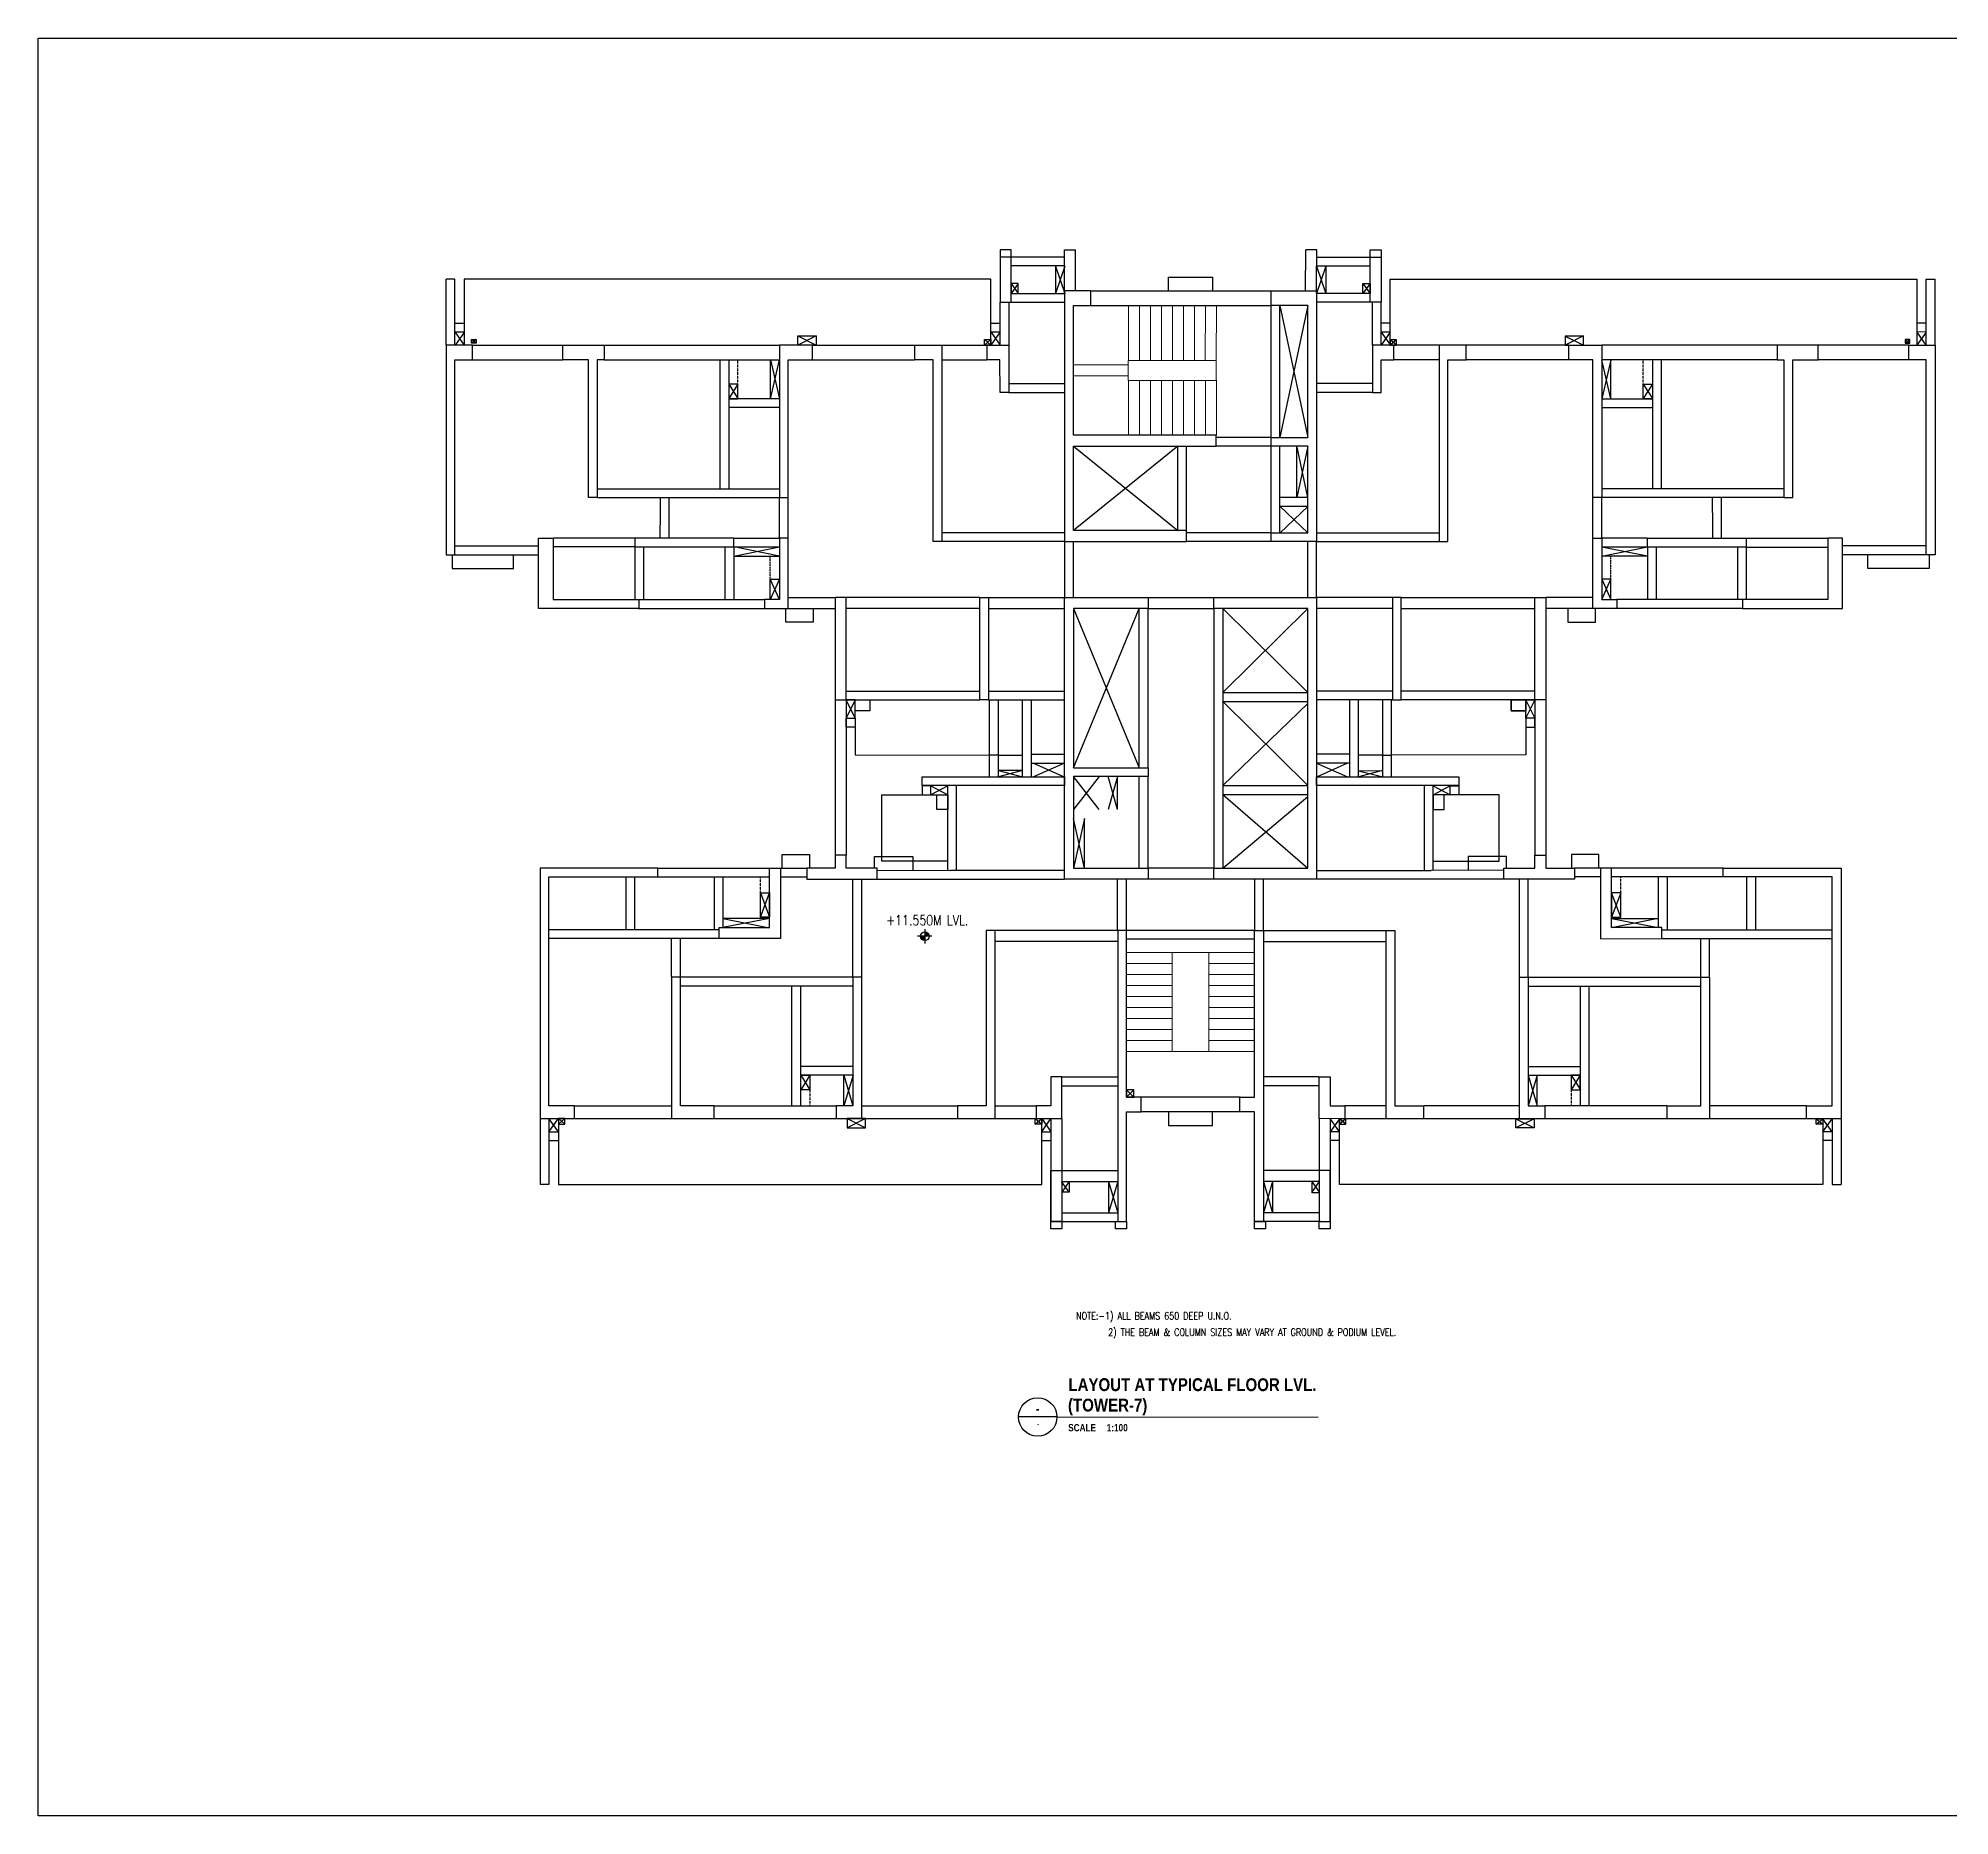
# Model space of a CAD drawing. Header units: millimetres. Extents: x 206 to 857355, y 5291 to 60826.
# Drawn here: x 180642 to 232849, y 5291 to 53815 of the extents above; entities that cross this region are included whole.
import ezdxf
from ezdxf.enums import TextEntityAlignment as Align

# ---------------------------------------------------------------- set-up
doc = ezdxf.new("R2010")
doc.units = ezdxf.units.MM
doc.linetypes.add('HIDDEN', pattern=[0.375, 0.25, -0.125])
for name, color, linetype in [('A-REFR-TITL-100', 2, 'Continuous'), ('BEAM', 3, 'Continuous'), ('COL', 6, 'Continuous'), ('COVER', 2, 'Continuous'), ('CUT', 9, 'Continuous'), ('SYMBOL', 1, 'Continuous'), ('TEXT', 3, 'Continuous')]:
    doc.layers.add(name, color=color, linetype=linetype)
doc.layers.add('Boundary', color=40, linetype='Continuous', lineweight=30)
doc.layers.add('S-STRS', color=31, linetype='Continuous', lineweight=18)
doc.styles.add('Arial', font='arial.ttf', dxfattribs={"height": 125})
doc.styles.add('ARIAL-TITLE', font='arialbd.ttf')
doc.styles.add('romand', font='romand.shx', dxfattribs={"width": 0.8})
doc.styles.add('ROMANS', font='romans.shx', dxfattribs={"width": 0.8})

# ---------------------------------------------------------------- blocks, each defined once
blk = doc.blocks.new('A-DETAIL-TITLE-100')
at = {"layer": 'A-REFR-TITL-100', "linetype": 'Continuous'}
blk.add_line((0, 0), (-1050, 0), dxfattribs=at)
blk.add_circle((-525, 0), 525, dxfattribs=at)
at = {"layer": 'A-REFR-TITL-100', "color": 4, "style": 'ARIAL-TITLE'}
for tag, p, height in [('TITLE1', (450, 937), 500), ('TITLE2', (450, 237), 500), ('SCALE1', (450, -480), 300), ('SCALE2', (2479, -480), 300)]:
    blk.add_attdef(tag, p, '', height=height, dxfattribs=at)
at = {"layer": 'A-REFR-TITL-100', "color": 4, "linetype": 'Continuous', "style": 'ARIAL-TITLE'}
blk.add_attdef('DRWG-NO', text='', height=400, dxfattribs=at).set_placement((-751, 326), align=Align.MIDDLE)
at = {"layer": 'A-REFR-TITL-100', "color": 4, "linetype": 'Continuous', "style": 'Arial', "width": 0.8}
blk.add_attdef('DRAWING-REF', text='', height=200, dxfattribs=at).set_placement((-735, -270), align=Align.MIDDLE)
blk = doc.blocks.new('A$C2BC57D65')
at = {"layer": 'SYMBOL'}
h = blk.add_hatch(color=7, dxfattribs=at)
h.paths.add_polyline_path([(196, 348), (314, 348, 0.414214), (196, 466)])
h.paths.add_polyline_path([(196, 348), (79, 348, 0.414214), (196, 230)])
at = {"layer": 'SYMBOL', "color": 7}
for p, q in [((196, 544), (196, 152)), ((393, 348), (0, 348))]:
    blk.add_line(p, q, dxfattribs=at)
blk.add_circle((196, 348), 118, dxfattribs=at)
at = {"layer": 'SYMBOL', "style": 'romand', "width": 0.8}
for p in [(1052, 530), (1052, 137)]:
    blk.add_attdef('LEVEL', text='', height=275, dxfattribs=at).set_placement(p, align=Align.MIDDLE)

msp = doc.modelspace()

# ---------------------------------------------------------------- linework, layer by layer
at = {"layer": 'A-REFR-TITL-100', "linetype": 'Continuous'}
msp.add_line((208465, 16177), (215603, 16175), dxfattribs=at)
at = {"layer": 'BEAM'}
for p, q in [((207211, 48039), (206911, 48039)), ((206911, 48039), (206911, 47839)), ((207211, 47839), (207211, 48039)), ((208674, 46918), (208669, 48039)), ((208669, 48039), (208969, 48039)), ((208974, 46918), (208969, 48039)), ((215255, 46918), (215259, 48039)), ((215559, 48039), (215259, 48039)), ((215555, 46918), (215559, 48039)), ((217018, 47839), (217018, 48039)), ((217018, 48039), (217318, 48039)), ((217318, 48039), (217318, 47839)), ((208674, 47839), (207211, 47839)), ((208674, 47599), (207211, 47599)), ((215555, 47839), (217018, 47839)), ((215555, 47599), (217018, 47599)), ((191779, 45438), (191780, 47238)), ((192020, 47238), (191780, 47238)), ((192019, 45438), (192020, 47238)), ((232209, 47237), (232449, 47237)), ((232209, 45437), (232209, 47237)), ((232449, 45437), (232449, 47237)), ((206911, 45437), (206911, 46609)), ((207211, 46849), (208675, 46849)), ((209394, 46917), (214314, 46917)), ((214554, 42917), (214554, 46517)), ((217018, 46849), (215554, 46849)), ((217318, 45436), (217318, 46609)), ((192500, 45438), (194969, 45438)), ((196094, 45437), (200886, 45437)), ((201786, 45437), (204585, 45437)), ((205325, 45437), (206560, 45437)), ((218903, 45437), (217669, 45437)), ((222443, 45437), (219643, 45437)), ((228134, 45437), (223343, 45437)), ((231729, 45437), (229259, 45437)), ((199321, 45037), (200886, 45037)), ((199501, 45037), (199501, 43736)), ((224908, 45037), (223343, 45037)), ((224728, 45037), (224728, 43736)), ((200886, 43976), (199501, 43976)), ((223343, 43976), (224728, 43976)), ((211764, 40379), (211764, 42677)), ((214554, 40317), (214554, 42677)), ((215315, 41277), (214554, 41277)), ((215315, 41037), (214554, 41037)), ((199637, 39927), (200886, 39927)), ((199637, 39927), (199637, 38492)), ((224592, 39926), (223343, 39926)), ((224592, 39926), (224592, 38491)), ((197037, 38252), (200476, 38252)), ((199397, 38492), (200476, 38492)), ((201126, 38252), (202408, 38252)), ((206599, 38252), (208675, 38252)), ((210714, 33902), (210714, 38252)), ((212994, 38251), (212994, 31161)), ((217629, 38251), (215553, 38252)), ((223103, 38251), (221820, 38251)), ((224832, 38491), (223753, 38491)), ((227192, 38251), (223753, 38251)), ((202408, 35752), (202408, 31515)), ((202708, 35753), (206359, 35752)), ((202708, 35752), (202708, 31515)), ((206599, 35752), (208675, 35752)), ((206627, 33653), (206627, 35752)), ((206867, 33653), (206867, 35752)), ((207526, 33653), (207526, 35752)), ((212994, 35951), (215314, 35951)), ((212994, 35711), (215314, 35711)), ((217629, 35752), (215553, 35752)), ((216702, 33652), (216702, 35752)), ((217361, 33652), (217362, 35752)), ((217601, 33652), (217602, 35752)), ((221520, 35752), (217869, 35752)), ((221520, 35751), (221520, 31515)), ((221820, 35751), (221820, 31515)), ((206867, 34248), (206627, 34248)), ((207766, 33653), (207766, 34268)), ((207766, 34028), (208675, 34028)), ((216462, 34027), (215553, 34027)), ((216462, 33652), (216462, 34267)), ((217361, 34247), (217601, 34248)), ((210714, 31161), (210714, 33661)), ((205484, 31099), (205484, 33407)), ((212994, 33413), (215314, 33413)), ((212994, 33173), (215314, 33173)), ((218744, 31099), (218744, 33406)), ((197564, 31162), (200615, 31162)), ((199099, 30922), (200615, 30922)), ((199339, 30922), (199339, 29537)), ((200915, 31162), (201630, 31162)), ((203557, 31102), (205544, 31099)), ((220671, 31101), (218684, 31099)), ((223313, 31161), (222598, 31161)), ((226664, 31161), (223613, 31161)), ((225129, 30921), (223613, 30921)), ((224889, 30921), (224889, 29536)), ((201468, 24672), (201468, 25747)), ((222760, 24671), (222760, 25746)), ((202894, 25507), (201468, 25507)), ((221334, 25506), (222760, 25506)), ((201284, 24672), (202434, 24672)), ((222944, 24671), (221794, 24671)), ((194348, 24322), (194348, 22522)), ((194588, 24322), (194588, 22522)), ((195289, 24322), (197939, 24322)), ((199099, 24322), (202434, 24322)), ((203134, 24322), (205749, 24322)), ((206774, 24322), (207899, 24322)), ((213465, 24512), (210765, 24512)), ((217454, 24321), (216329, 24321)), ((221094, 24321), (218479, 24321)), ((225129, 24321), (221794, 24321)), ((228939, 24321), (226289, 24321)), ((229639, 24321), (229639, 22521)), ((229879, 24321), (229879, 22521)), ((194588, 22522), (194348, 22522)), ((208599, 22610), (210124, 22610)), ((215629, 22610), (214104, 22610)), ((229639, 22521), (229879, 22521)), ((208564, 21510), (210124, 21510)), ((208599, 21750), (210124, 21750)), ((215629, 21750), (214104, 21750)), ((215664, 21510), (214104, 21510))]:
    msp.add_line(p, q, dxfattribs=at)
at = {"layer": 'BEAM', "linetype": 'HIDDEN', "ltscale": 10}
for p, q in [((207151, 46609), (207151, 45437)), ((207211, 46610), (208675, 46609)), ((209394, 46517), (214314, 46517)), ((214314, 42917), (214314, 46517)), ((217018, 46609), (215554, 46609)), ((217078, 46609), (217078, 45436)), ((192500, 45038), (194969, 45038)), ((196094, 45037), (199321, 45037)), ((199261, 45037), (199261, 41517)), ((201786, 45037), (204585, 45037)), ((205325, 45037), (206560, 45037)), ((218903, 45037), (217669, 45036)), ((222443, 45037), (219643, 45037)), ((228134, 45037), (224908, 45037)), ((224968, 45037), (224968, 41516)), ((231729, 45037), (229259, 45037)), ((207150, 44387), (208675, 44387)), ((217079, 44387), (215554, 44387)), ((207150, 44147), (208675, 44147)), ((217079, 44147), (215554, 44147)), ((199501, 43736), (199501, 41517)), ((200886, 43736), (199501, 43736)), ((223343, 43736), (224728, 43736)), ((224728, 43736), (224728, 41516)), ((214315, 42917), (212815, 42917)), ((212004, 40379), (212004, 42677)), ((214315, 42677), (212815, 42677)), ((214314, 40317), (214314, 42677)), ((195909, 41517), (200886, 41517)), ((195909, 41277), (200886, 41277)), ((197626, 41277), (197622, 40167)), ((197866, 41277), (197862, 40167)), ((200886, 40167), (200886, 41277)), ((201126, 40167), (201126, 41277)), ((223103, 40166), (223103, 41276)), ((228319, 41516), (223343, 41516)), ((228319, 41276), (223343, 41276)), ((223343, 40166), (223343, 41276)), ((226363, 41276), (226367, 40166)), ((226603, 41276), (226607, 40166)), ((208675, 40317), (205325, 40317)), ((214314, 40317), (212004, 40317)), ((215554, 40316), (218903, 40316)), ((192019, 39957), (194309, 39957)), ((196937, 40167), (194709, 40167)), ((196937, 39927), (194709, 39927)), ((196937, 39927), (196937, 38492)), ((197177, 39927), (197177, 38492)), ((199397, 39927), (199397, 38492)), ((199637, 40167), (200886, 40167)), ((208675, 40078), (205325, 40077)), ((208677, 38552), (208676, 40077)), ((208917, 38552), (208916, 40077)), ((214314, 40077), (212004, 40077)), ((215315, 38552), (215315, 40077)), ((215553, 40077), (218903, 40076)), ((215555, 38552), (215555, 40077)), ((224592, 40166), (223343, 40166)), ((224832, 39926), (224832, 38491)), ((227052, 39926), (227052, 38491)), ((227292, 40166), (229519, 40166)), ((227292, 39926), (229519, 39926)), ((227292, 39926), (227292, 38491)), ((232209, 39956), (229919, 39956)), ((197037, 38492), (199397, 38492)), ((201126, 38552), (202408, 38552)), ((206359, 38552), (202648, 38552)), ((206359, 38252), (202708, 38252)), ((206599, 38552), (208675, 38552)), ((210954, 38552), (212754, 38552)), ((210954, 33902), (210954, 38252)), ((210954, 38252), (212754, 38252)), ((212754, 38251), (212754, 31161)), ((217629, 38551), (215553, 38552)), ((217869, 38551), (221580, 38551)), ((217869, 38251), (221520, 38251)), ((223103, 38551), (221820, 38551)), ((227192, 38491), (224832, 38491)), ((202708, 35992), (206359, 35992)), ((206599, 35992), (208675, 35992)), ((207766, 34268), (207766, 35752)), ((217629, 35992), (215553, 35992)), ((216462, 34267), (216462, 35752)), ((221520, 35991), (217869, 35992)), ((207766, 34268), (208675, 34268)), ((216462, 34267), (215553, 34267)), ((210954, 31161), (210954, 33661)), ((205724, 31099), (205724, 33407)), ((218504, 31099), (218504, 33406)), ((196689, 30921), (196689, 29474)), ((196929, 30921), (196929, 29474)), ((197564, 30922), (199099, 30922)), ((199099, 30922), (199099, 29477)), ((200915, 30922), (201630, 30922)), ((202894, 28182), (202894, 30860)), ((203134, 28182), (203134, 30860)), ((203557, 30862), (208674, 30862)), ((208675, 31099), (205544, 31099)), ((210123, 29462), (210123, 30859)), ((210363, 29462), (210363, 30859)), ((212754, 31162), (210954, 31162)), ((212754, 30862), (210954, 30862)), ((213865, 29461), (213865, 30859)), ((214105, 29461), (214105, 30859)), ((215553, 31099), (218684, 31099)), ((220671, 30861), (215554, 30861)), ((221094, 28182), (221094, 30859)), ((221334, 28182), (221334, 30859)), ((223313, 30921), (222598, 30921)), ((225129, 30921), (225129, 29476)), ((226664, 30921), (225129, 30921)), ((227299, 30920), (227299, 29473)), ((227539, 30920), (227539, 29473)), ((199239, 29475), (194589, 29477)), ((199239, 29237), (194589, 29237)), ((210123, 29462), (206774, 29462)), ((213865, 29460), (210365, 29460)), ((214105, 29461), (217454, 29461)), ((224989, 29474), (229639, 29476)), ((224989, 29236), (229639, 29236)), ((197939, 28182), (197939, 29235)), ((198179, 28182), (198179, 29235)), ((210123, 29162), (206774, 29162)), ((213865, 29220), (210365, 29220)), ((214105, 29161), (217454, 29161)), ((226049, 28182), (226049, 29234)), ((226289, 28182), (226289, 29234)), ((202894, 28182), (198179, 28182)), ((202894, 27942), (198179, 27942)), ((201228, 24672), (201228, 27942)), ((201468, 25747), (201468, 27942)), ((221334, 28182), (226049, 28182)), ((221334, 27942), (226049, 27942)), ((222760, 25746), (222760, 27942)), ((223000, 24671), (223000, 27942)), ((202894, 25747), (201468, 25747)), ((221334, 25746), (222760, 25746)), ((208599, 25459), (210124, 25459)), ((208599, 25219), (210124, 25219)), ((215629, 25459), (214104, 25459)), ((215629, 25219), (214104, 25219)), ((195289, 24672), (197939, 24672)), ((199099, 24672), (201284, 24672)), ((203134, 24672), (205749, 24672)), ((206774, 24672), (207899, 24672)), ((213465, 24912), (210765, 24912)), ((217454, 24671), (216329, 24671)), ((221094, 24671), (218479, 24671)), ((225129, 24671), (222944, 24671)), ((228939, 24671), (226289, 24671)), ((208598, 22910), (210124, 22910)), ((215629, 22910), (214104, 22910))]:
    msp.add_line(p, q, dxfattribs=at)
at = {"layer": 'BEAM', "ltscale": 10}
for p, q in [((192019, 39717), (194309, 39717)), ((232209, 39716), (229919, 39716))]:
    msp.add_line(p, q, dxfattribs=at)
at = {"layer": 'BEAM'}
for points in [[(208299, 24322), (208299, 22910)], [(215929, 24322), (215929, 22910)]]:
    msp.add_lwpolyline(points, dxfattribs=at)
at = {"layer": 'BEAM', "linetype": 'HIDDEN', "ltscale": 10}
for points in [[(208599, 24322), (208598, 22910)], [(215629, 24322), (215629, 22910)]]:
    msp.add_lwpolyline(points, dxfattribs=at)
at = {"layer": 'BEAM'}
for points in [[(208599, 21312), (208299, 21312), (208299, 21510), (208599, 21510)], [(210364, 21312), (210064, 21312), (210064, 21510), (210364, 21510)], [(214164, 21312), (213864, 21312), (213864, 21510), (214164, 21510)], [(215929, 21312), (215629, 21312), (215629, 21510), (215929, 21510)]]:
    msp.add_lwpolyline(points, close=True, dxfattribs=at)
at = {"layer": 'Boundary'}
msp.add_lwpolyline([(180642, 53815), (328513, 53815), (328513, 5291), (180642, 5291)], close=True, dxfattribs=at)
at = {"layer": 'COL'}
for p, q in [((208299, 22910), (208299, 21510)), ((215929, 22910), (215929, 21510))]:
    msp.add_line(p, q, dxfattribs=at)
for points in [[(207211, 47839), (206911, 47839), (206910, 46609), (207211, 46609)], [(217018, 47839), (217318, 47839), (217318, 46609), (217018, 46609)], [(208674, 40077), (212004, 40077), (212004, 40377), (208914, 40377), (208914, 42677), (212814, 42677), (212814, 42977), (208914, 42977), (208914, 46517), (209394, 46517), (209394, 46917), (208674, 46917)], [(215554, 40077), (214314, 40077), (214314, 40317), (215314, 40317), (215314, 42677), (214314, 42677), (214314, 42917), (215314, 42917), (215314, 46517), (214314, 46517), (214314, 46917), (215554, 46917)], [(192019, 39717), (192019, 45038), (192500, 45038), (192500, 45438), (191779, 45438), (191779, 39717)], [(195909, 45038), (195909, 41277), (195669, 41277), (195669, 45037), (194969, 45037), (194969, 45438), (196094, 45437), (196094, 45038)], [(200886, 41277), (201126, 41277), (201126, 45037), (201786, 45037), (201786, 45437), (200886, 45437)], [(204585, 45437), (205325, 45437), (205325, 40077), (205085, 40077), (205085, 45037), (204585, 45037)], [(219643, 45437), (218903, 45437), (218903, 40076), (219143, 40076), (219143, 45036), (219643, 45036)], [(223343, 41276), (223103, 41276), (223103, 45037), (222443, 45037), (222443, 45437), (223343, 45437)], [(228319, 45037), (228319, 41276), (228559, 41276), (228559, 45037), (229259, 45037), (229259, 45437), (228134, 45437), (228134, 45037)], [(232209, 39716), (232209, 45037), (231729, 45037), (231729, 45437), (232449, 45437), (232449, 39716)], [(194309, 40167), (194709, 40167), (194709, 39717), (194709, 38492), (197041, 38492), (197041, 38252), (194309, 38252)], [(199637, 39927), (199637, 40167), (196937, 40167), (196937, 39927)], [(200886, 38492), (200476, 38492), (200476, 38252), (201126, 38252), (201126, 40167), (200886, 40167)], [(223343, 38491), (223753, 38491), (223753, 38251), (223103, 38251), (223103, 40166), (223343, 40166)], [(224592, 39926), (224592, 40166), (227292, 40166), (227292, 39926)], [(229919, 40166), (229519, 40166), (229519, 39716), (229519, 38491), (227188, 38491), (227188, 38251), (229919, 38251)], [(202408, 38552), (202408, 35752), (202708, 35752), (202708, 38552)], [(206599, 38552), (206599, 35752), (206359, 35752), (206359, 38552)], [(208674, 30862), (208674, 38552), (210954, 38552), (210954, 38252), (208914, 38252), (208914, 33902), (210954, 33902), (210954, 33662), (208914, 33662), (208914, 31162), (210954, 31162), (210954, 30862)], [(212754, 31162), (215314, 31162), (215314, 38252), (212754, 38252), (212754, 38552), (215554, 38552), (215554, 30862), (212754, 30862)], [(217629, 38551), (217629, 35752), (217869, 35752), (217869, 38551)], [(221820, 38551), (221820, 35751), (221520, 35751), (221520, 38551)], [(208674, 33652), (208674, 33412), (204787, 33412), (204787, 33652)], [(215554, 33652), (219445, 33652), (219445, 33412), (215554, 33412)], [(202708, 31162), (202708, 31512), (202408, 31512), (202408, 31162), (201630, 31162), (201630, 30862), (203557, 30862), (203557, 31162)], [(221520, 31161), (221520, 31511), (221820, 31511), (221820, 31161), (222597, 31161), (222597, 30861), (220671, 30861), (220671, 31161)], [(200615, 29537), (200615, 31162), (200915, 31162), (200915, 29235), (199239, 29237), (199239, 29537)], [(223613, 29536), (223613, 31161), (223313, 31161), (223313, 29234), (224989, 29236), (224989, 29536)], [(206774, 29462), (206534, 29462), (206534, 24672), (205749, 24672), (205749, 24322), (206774, 24322)], [(210364, 24912), (210364, 29462), (210124, 29462), (210124, 21510), (210364, 21510), (210364, 24512), (210764, 24512), (210764, 24912)], [(213864, 24912), (213864, 29461), (214104, 29461), (214104, 21510), (213864, 21510), (213864, 24512), (213464, 24512), (213464, 24912)], [(217454, 29461), (217694, 29461), (217694, 24671), (218479, 24671), (218479, 24321), (217454, 24321)], [(198179, 24672), (198179, 28182), (197939, 28182), (197939, 24322), (199099, 24322), (199099, 24672)], [(202894, 24672), (202434, 24672), (202434, 24322), (203134, 24322), (203134, 28182), (202894, 28182)], [(221334, 24671), (221794, 24671), (221794, 24321), (221094, 24321), (221094, 28182), (221334, 28182)], [(226049, 24671), (226049, 28182), (226289, 28182), (226289, 24321), (225129, 24321), (225129, 24671)], [(208299, 22910), (208599, 22910), (208599, 21510), (208299, 21510)], [(215929, 22910), (215629, 22910), (215629, 21510), (215929, 21510)]]:
    msp.add_lwpolyline(points, close=True, dxfattribs=at)
for points in [[(206560, 45437), (207150, 45437), (207150, 44147), (206910, 44147), (206909, 45037), (206560, 45037), (206560, 45437)], [(217669, 45436), (217079, 45436), (217079, 44147), (217319, 44147), (217320, 45036), (217669, 45036), (217669, 45436)], [(194649, 31162), (194649, 31162), (194349, 31162), (194348, 24322), (195289, 24322), (195289, 24672), (194588, 24672), (194589, 30922), (197564, 30922), (197564, 31162), (194649, 31162)], [(229579, 31161), (229579, 31161), (229879, 31161), (229879, 24321), (228939, 24321), (228939, 24671), (229639, 24671), (229639, 30921), (226664, 30921), (226664, 31161), (229579, 31161)], [(207899, 24322), (208599, 24322), (208599, 25459), (208299, 25459), (208299, 24672), (207899, 24672), (207899, 24322)], [(216329, 24321), (215629, 24322), (215629, 25459), (215929, 25459), (215929, 24671), (216329, 24671), (216329, 24321)]]:
    msp.add_lwpolyline(points, dxfattribs=at)
at = {"layer": 'COVER'}
for p, q in [((192019, 46038), (192279, 46037)), ((206661, 46037), (206911, 46036)), ((217568, 46036), (217318, 46035)), ((232209, 46037), (231949, 46036)), ((192019, 45798), (192279, 45797)), ((206661, 45797), (206911, 45797)), ((217568, 45796), (217318, 45796)), ((232209, 45797), (231949, 45796)), ((215016, 41277), (215016, 42684)), ((199637, 39677), (200607, 39677)), ((200607, 39677), (200886, 39677)), ((223622, 39676), (223342, 39676)), ((224591, 39676), (223622, 39676)), ((202958, 35252), (202958, 34252)), ((221270, 35252), (221270, 34251)), ((207526, 33822), (206868, 33822)), ((210114, 32759), (210114, 33662)), ((216702, 33821), (217360, 33822)), ((209215, 31162), (209216, 32519)), ((200615, 29787), (199339, 29787)), ((223613, 29787), (224889, 29786)), ((202644, 24672), (202644, 25507)), ((221584, 24671), (221584, 25506)), ((194848, 24322), (194848, 22523)), ((229379, 24321), (229379, 22522)), ((194588, 23962), (194848, 23962)), ((194588, 23722), (194848, 23722)), ((208049, 23962), (208299, 23962)), ((208049, 23722), (208299, 23722)), ((216179, 23962), (215929, 23962)), ((216179, 23722), (215929, 23722)), ((229639, 23961), (229379, 23961)), ((229639, 23721), (229379, 23722)), ((208799, 22610), (208799, 22310)), ((209873, 22610), (209874, 21750)), ((214354, 22609), (214354, 21749)), ((215429, 22609), (215429, 22309)), ((208799, 22310), (208599, 22310)), ((215429, 22309), (215629, 22309))]:
    msp.add_line(p, q, dxfattribs=at)
at = {"layer": 'COVER', "linetype": 'HIDDEN', "ltscale": 3}
for p, q in [((199753, 44376), (199753, 45037)), ((224475, 44376), (224475, 45037)), ((200364, 30487), (200364, 30922)), ((223864, 30486), (223864, 30921)), ((201719, 25107), (201719, 24672)), ((222509, 25106), (222509, 24671))]:
    msp.add_line(p, q, dxfattribs=at)
at = {"layer": 'COVER', "linetype": 'HIDDEN', "ltscale": 2}
for p, q in [((200636, 38992), (200636, 39677)), ((223593, 38991), (223593, 39676))]:
    msp.add_line(p, q, dxfattribs=at)
at = {"layer": 'COVER'}
for points in [[(208674, 47598), (208425, 47598), (208425, 46850), (208674, 46850)], [(215555, 47598), (215804, 47598), (215804, 46850), (215555, 46850)], [(207410, 47122), (207211, 47122), (207211, 46850), (207410, 46850)], [(216819, 47121), (217018, 47121), (217018, 46850), (216819, 46850)], [(192599, 45488), (192474, 45488), (192474, 45588), (192599, 45588)], [(201386, 45687), (201886, 45687), (201886, 45438), (201386, 45438)], [(222842, 45686), (222343, 45686), (222343, 45437), (222842, 45437)], [(231630, 45487), (231755, 45487), (231755, 45587), (231630, 45587)], [(200637, 45037), (200886, 45037), (200886, 43976), (200637, 43976)], [(223591, 45037), (223343, 45037), (223343, 43976), (223591, 43976)], [(199753, 44376), (199501, 44376), (199501, 43976), (199753, 43976)], [(224475, 44376), (224728, 44376), (224728, 43976), (224475, 43976)], [(200636, 39052), (200886, 39052), (200886, 38492), (200636, 38492)], [(223592, 39051), (223342, 39051), (223342, 38491), (223592, 38491)], [(202708, 35252), (202958, 35252), (202958, 35751), (202708, 35752)], [(203358, 35452), (202958, 35452), (202958, 35752), (203358, 35752)], [(220870, 35452), (221270, 35452), (221270, 35752), (220870, 35752)], [(221271, 35452), (220871, 35452), (220871, 35752), (221271, 35752)], [(221520, 35252), (221270, 35252), (221270, 35750), (221520, 35752)], [(204784, 33409), (204784, 33158), (205024, 33158), (205024, 33409)], [(205484, 33158), (205484, 32758), (205184, 32758), (205184, 33158)], [(218744, 33158), (218744, 32758), (219044, 32758), (219044, 33158)], [(219444, 33409), (219444, 33158), (219204, 33158), (219204, 33409)], [(200364, 30487), (200614, 30487), (200614, 29820), (200364, 29820)], [(223864, 30486), (223614, 30486), (223614, 29819), (223864, 29819)], [(201719, 25107), (201469, 25107), (201469, 25507), (201719, 25507)], [(210563, 25112), (210365, 25112), (210365, 24912), (210563, 24912)], [(222509, 25106), (222759, 25106), (222759, 25506), (222509, 25506)], [(194848, 24172), (195023, 24172), (195023, 24322), (194848, 24322)], [(202734, 24072), (203234, 24072), (203234, 24322), (202734, 24322)], [(208049, 24172), (207874, 24172), (207874, 24322), (208049, 24322)], [(216179, 24171), (216354, 24171), (216354, 24321), (216179, 24321)], [(221494, 24071), (220994, 24071), (220994, 24321), (221494, 24321)], [(229379, 24171), (229204, 24171), (229204, 24321), (229379, 24321)]]:
    msp.add_lwpolyline(points, close=True, dxfattribs=at)
for points in [[(211514, 46918), (211514, 47292), (212714, 47292), (212714, 46917)], [(206485, 45587), (206660, 45587), (206660, 45437), (206485, 45437), (206485, 45587)], [(217743, 45586), (217568, 45586), (217568, 45436), (217743, 45436), (217743, 45586)], [(191944, 39719), (191944, 39344), (193619, 39344), (193619, 39719)], [(232284, 39718), (232284, 39343), (230609, 39343), (230609, 39718)], [(201806, 38252), (201806, 37876), (201056, 37876), (201056, 38252)], [(222422, 38251), (222422, 37876), (223172, 37876), (223172, 38251)], [(202958, 35252), (202958, 35012), (202708, 35012), (202708, 35252), (202958, 35252)], [(221270, 35252), (221270, 35012), (221520, 35011), (221520, 35252), (221270, 35252)], [(202958, 34252), (206627, 34248)], [(206867, 34248), (207526, 34247)], [(217361, 34247), (216702, 34247)], [(221270, 34251), (217601, 34248)], [(205484, 31346), (203686, 31346), (203686, 33158), (205484, 33158)], [(218744, 31346), (220542, 31346), (220542, 33158), (218744, 33158)], [(200959, 31162), (200959, 31537), (201709, 31537), (201709, 31163)], [(203482, 31162), (203482, 31474), (204532, 31474), (204532, 31101)], [(220746, 31161), (220746, 31474), (219696, 31474), (219696, 31100)], [(223269, 31161), (223269, 31536), (222519, 31536), (222519, 31163)], [(194848, 22522), (208049, 22522), (208049, 24322)], [(211514, 24511), (211514, 24136), (212714, 24136), (212714, 24511)], [(229379, 22521), (216179, 22521), (216179, 24321)]]:
    msp.add_lwpolyline(points, dxfattribs=at)
for points in [[(206660, 45436, 24), (206660, 47237, 24), (192279, 47238, -45), (192279, 45438, -19)], [(217568, 45436, 24), (217568, 47236, 24), (231949, 47237, -45), (231949, 45437, -19)]]:
    msp.add_polyline3d(points, dxfattribs=at)
at = {"layer": 'CUT'}
for p, q in [((208425, 47597), (208677, 46850)), ((208677, 47596), (208425, 46850)), ((215804, 47596), (215552, 46849)), ((215552, 47596), (215804, 46849)), ((207211, 47122), (207409, 46850)), ((207410, 47122), (207211, 46850)), ((217018, 47121), (216819, 46850)), ((216819, 47121), (217018, 46850)), ((215315, 46517), (214554, 42917)), ((214554, 46517), (215315, 42917)), ((192019, 45797), (192279, 45438)), ((192280, 45797), (192033, 45437)), ((192599, 45488), (192474, 45588)), ((192599, 45588), (192474, 45488)), ((201386, 45687), (201886, 45438)), ((201886, 45687), (201386, 45438)), ((206485, 45437), (206660, 45587)), ((206485, 45587), (206660, 45437)), ((206911, 45797), (206658, 45436)), ((206661, 45797), (206911, 45437)), ((217568, 45796), (217318, 45436)), ((217318, 45796), (217571, 45436)), ((217743, 45436), (217568, 45586)), ((217743, 45586), (217568, 45436)), ((222842, 45687), (222343, 45437)), ((222343, 45686), (222842, 45437)), ((231630, 45487), (231755, 45587)), ((231630, 45587), (231755, 45487)), ((232209, 45796), (231949, 45437)), ((231949, 45796), (232195, 45436)), ((200637, 45037), (200886, 43976)), ((200637, 43976), (200886, 45037)), ((223591, 45037), (223343, 43975)), ((223592, 43976), (223343, 45037)), ((199501, 44376), (199753, 43978)), ((199753, 44376), (199502, 43980)), ((224475, 44376), (224727, 43979)), ((224728, 44376), (224475, 43977)), ((211764, 42677), (208917, 40377)), ((208917, 42677), (211764, 40377)), ((215315, 41277), (215012, 42697)), ((215315, 42677), (215016, 41277)), ((215316, 41037), (214557, 40317)), ((214558, 41037), (215315, 40317)), ((200886, 39677), (199637, 39927)), ((199637, 39677), (200886, 39927)), ((223342, 39676), (224591, 39927)), ((224591, 39676), (223342, 39926)), ((200886, 38492), (200636, 39052)), ((200886, 39052), (200636, 38492)), ((223342, 38491), (223592, 39051)), ((223342, 39051), (223592, 38491)), ((208914, 38252), (210714, 33902)), ((208914, 33902), (210714, 38252)), ((212994, 38252), (215314, 35952)), ((212995, 35952), (215314, 38252)), ((202958, 35252), (202708, 35751)), ((202958, 35751), (202708, 35252)), ((212993, 33412), (215314, 35652)), ((212995, 35711), (215314, 33412)), ((221270, 35252), (221520, 35750)), ((221270, 35750), (221520, 35252)), ((208674, 34028), (207824, 33651)), ((207824, 34028), (208678, 33648)), ((216404, 34027), (215550, 33648)), ((215554, 34027), (216404, 33650)), ((207526, 33822), (206867, 33653)), ((206868, 33822), (207526, 33653)), ((209621, 33662), (208916, 32759)), ((209621, 32759), (208918, 33661)), ((210114, 32759), (209861, 33662)), ((210114, 33662), (209861, 32759)), ((217360, 33822), (216702, 33652)), ((216702, 33821), (217361, 33652)), ((205484, 33409), (205023, 33158)), ((205024, 33409), (205483, 33158)), ((212994, 33173), (215314, 31162)), ((212994, 31163), (215314, 33112)), ((218744, 33408), (219205, 33158)), ((219204, 33409), (218745, 33158)), ((209216, 32519), (208915, 31162)), ((209215, 31162), (208916, 32519)), ((200364, 30487), (200614, 29820)), ((200364, 29820), (200614, 30487)), ((223864, 30486), (223614, 29819)), ((223864, 29819), (223614, 30486)), ((200614, 29787), (199339, 29537)), ((199339, 29787), (200616, 29535)), ((224889, 29786), (223612, 29534)), ((223614, 29786), (224889, 29536)), ((201719, 25507), (201468, 25111)), ((201469, 25507), (201719, 25107)), ((202644, 25505), (202894, 24672)), ((202895, 25505), (202644, 24673)), ((210365, 25112), (210563, 24912)), ((210365, 24912), (210563, 25112)), ((221333, 25504), (221584, 24672)), ((221583, 25504), (221334, 24672)), ((222509, 25506), (222760, 25110)), ((222759, 25506), (222509, 25106)), ((194588, 23962), (194849, 24322)), ((194849, 23962), (194588, 24322)), ((195023, 24172), (194848, 24322)), ((195023, 24322), (194848, 24172)), ((202734, 24322), (203234, 24072)), ((203234, 24322), (202734, 24072)), ((207874, 24172), (208049, 24322)), ((207874, 24322), (208049, 24172)), ((208049, 23962), (208298, 24324)), ((208049, 24322), (208299, 23962)), ((216179, 23962), (215929, 24324)), ((216179, 24321), (215929, 23962)), ((216354, 24171), (216179, 24321)), ((216354, 24321), (216179, 24171)), ((221494, 24321), (220994, 24071)), ((220994, 24321), (221494, 24071)), ((229204, 24171), (229379, 24321)), ((229204, 24321), (229379, 24171)), ((229639, 23961), (229379, 24321)), ((229379, 23962), (229639, 24321)), ((208799, 22310), (208593, 22610)), ((208799, 22608), (208599, 22314)), ((209873, 22607), (210124, 21750)), ((210125, 22609), (209874, 21750)), ((214103, 22609), (214354, 21749)), ((214354, 22607), (214104, 21750)), ((215429, 22309), (215635, 22609)), ((215429, 22608), (215629, 22314))]:
    msp.add_line(p, q, dxfattribs=at)
at = {"layer": 'S-STRS'}
for p, q in [((210417, 45019), (210418, 46518)), ((210717, 45019), (210718, 46518)), ((211017, 45018), (211018, 46518)), ((211317, 45018), (211318, 46518)), ((211617, 45018), (211618, 46518)), ((211917, 45018), (211918, 46518)), ((212217, 45018), (212218, 46518)), ((212517, 45018), (212518, 46517)), ((212817, 45018), (212818, 46517)), ((210411, 44896), (208924, 44896)), ((210411, 44596), (208924, 44596)), ((210419, 44477), (210419, 42977)), ((210719, 44477), (210719, 42977)), ((211019, 44477), (211019, 42977)), ((211319, 44477), (211319, 42977)), ((211619, 44477), (211619, 42977)), ((211919, 44477), (211919, 42977)), ((212219, 44477), (212219, 42977)), ((212519, 44477), (212519, 42977)), ((212819, 44477), (212819, 42977)), ((211612, 28858), (210362, 28858)), ((212612, 28856), (213861, 28855)), ((211612, 28256), (210361, 28256)), ((211612, 28556), (210362, 28556)), ((212611, 28256), (213861, 28255)), ((212612, 28556), (213861, 28555)), ((211612, 27956), (210361, 27956)), ((212611, 27956), (213861, 27955)), ((211612, 27656), (210361, 27656)), ((211611, 27356), (210361, 27356)), ((212611, 27656), (213861, 27655)), ((212611, 27356), (213861, 27355)), ((211611, 27056), (210361, 27056)), ((211611, 26756), (210361, 26756)), ((212611, 27056), (213861, 27055)), ((212611, 26756), (213861, 26755)), ((211611, 26456), (210361, 26456)), ((211611, 26156), (210361, 26156)), ((212611, 26456), (213861, 26455)), ((212611, 26156), (213861, 26155))]:
    msp.add_line(p, q, dxfattribs=at)
for points in [[(212817, 45016), (212817, 44475), (210411, 44475), (210411, 45016)], [(212611, 26156), (212611, 28856), (211612, 28856), (211611, 26156)]]:
    msp.add_lwpolyline(points, close=True, dxfattribs=at)

# ---------------------------------------------------------------- block references
at = {"layer": 'A-REFR-TITL-100'}
ref = msp.add_blockref('A-DETAIL-TITLE-100', (208465, 16177), dxfattribs=dict(at, rotation=359.9854495483788))
ref.add_attrib('TITLE1', 'LAYOUT AT TYPICAL FLOOR LVL.', (208778, 16885), dxfattribs={"color": 4, "height": 350, "rotation": 359.9854, "style": 'ARIAL-TITLE', "width": 0.84})
ref.add_attrib('TITLE2', '(TOWER-7)', (208766, 16327), dxfattribs={"color": 4, "height": 350, "rotation": 359.9854, "style": 'ARIAL-TITLE', "width": 0.84})
ref.add_attrib('DRWG-NO', '-', dxfattribs={"color": 4, "linetype": 'Continuous', "height": 250, "rotation": 359.9854, "style": 'ARIAL-TITLE', "width": 0.8}).set_placement((207940, 16405), align=Align.MIDDLE)
ref.add_attrib('DRAWING-REF', '-', dxfattribs={"color": 4, "linetype": 'Continuous', "height": 150, "rotation": 359.9854, "style": 'Arial', "width": 0.8}).set_placement((207951, 15988), align=Align.MIDDLE)
ref.add_attrib('SCALE1', 'SCALE', (208773, 15785), dxfattribs={"color": 4, "height": 200, "rotation": 359.9854, "style": 'ARIAL-TITLE', "width": 0.8})
ref.add_attrib('SCALE2', '1:100', (209826, 15785), dxfattribs={"color": 4, "height": 200, "rotation": 359.9854, "style": 'ARIAL-TITLE', "width": 0.8})
at = {"layer": 'SYMBOL', "linetype": 'ByBlock'}
ref = msp.add_blockref('A$C2BC57D65', (204658, 28951), dxfattribs=at)
ref.add_attrib('LEVEL', '+11.550M LVL.', dxfattribs={"height": 275, "style": 'romand', "width": 0.8}).set_placement((204923, 29738), align=Align.MIDDLE)

# ---------------------------------------------------------------- texts
at = {"layer": 'TEXT', "ltscale": 50, "style": 'ROMANS', "width": 0.8}
for s, p in [('NOTE:-1) ALL BEAMS 650 DEEP U.N.O.', (208988, 18937)), ('2) THE BEAM & COLUMN SIZES MAY VARY AT GROUND & PODIUM LEVEL.', (209862, 18492))]:
    msp.add_text(s, height=200, rotation=359.9854, dxfattribs=at).set_placement(p, align=Align.MIDDLE_LEFT)

doc.saveas('drawing.dxf')
